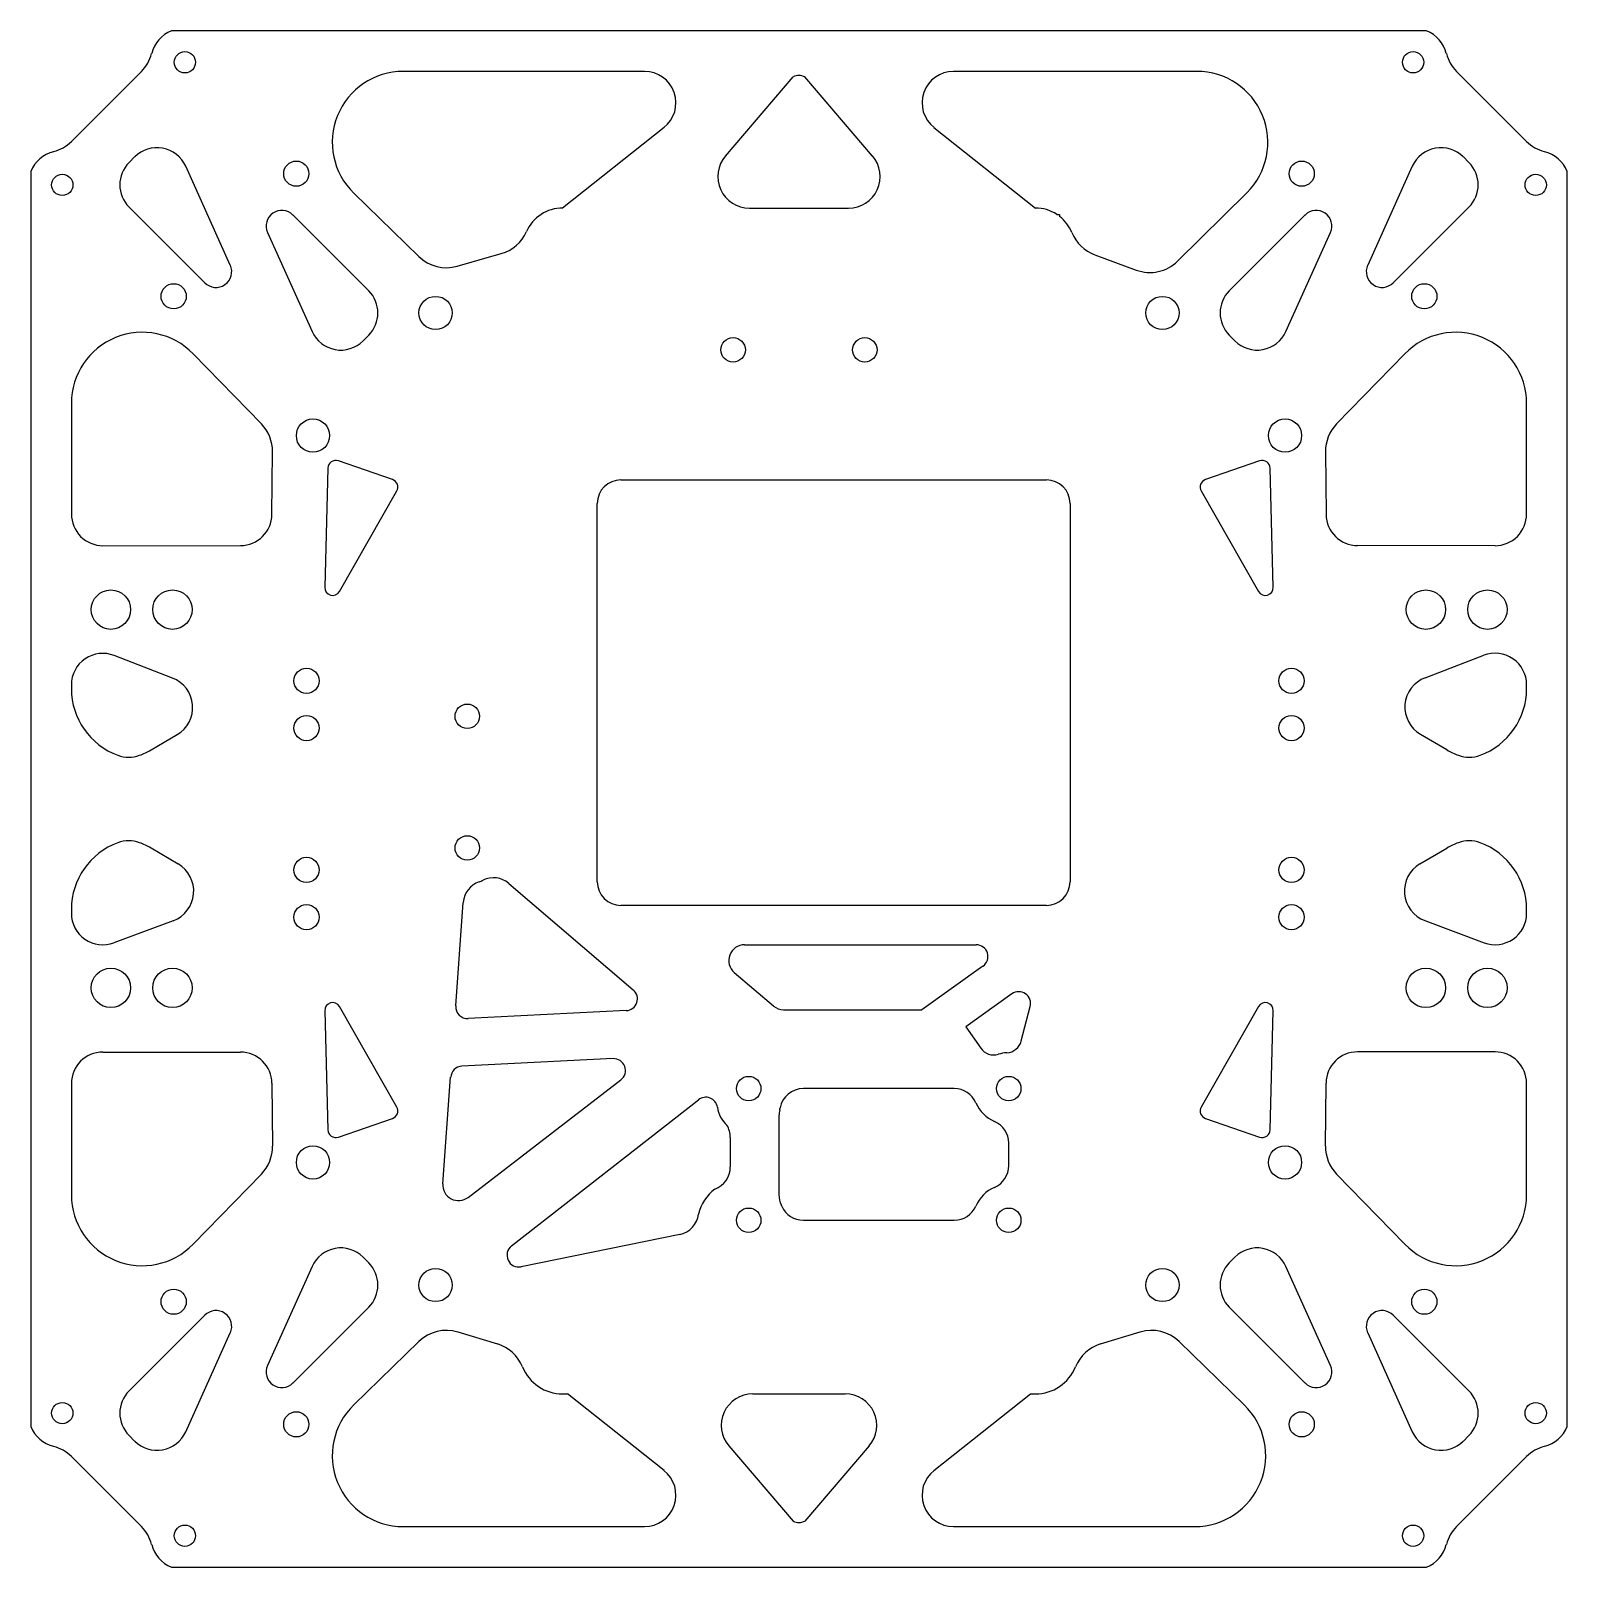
# Model space of a CAD drawing. Header units: millimetres. Extents: x -98 to 98, y -98 to 98.
import ezdxf

# ---------------------------------------------------------------- set-up
doc = ezdxf.new("R2010")
doc.units = ezdxf.units.MM

msp = doc.modelspace()

# ---------------------------------------------------------------- linework, layer by layer
at = {"color": 7, "linetype": 'Continuous', "lineweight": 25}
for p, q in [((79.65, 97.5), (-79.65, 97.5)), ((-92.34, 83.45), (-83.45, 92.34)), ((-19.62, 92.34), (-50.23, 92.34)), ((50.5, 92.34), (19.62, 92.34)), ((83.45, 92.34), (92.34, 83.45)), ((-9.34, 81.6), (-0.73, 91.64)), ((9.34, 81.6), (0.73, 91.63)), ((-17.13, 85.2), (-30, 75)), ((17.13, 85.2), (30, 75)), ((-84.31, 81.48), (-85.01, 80.77)), ((-72.17, 67.75), (-77.83, 80.3)), ((77.83, 80.3), (72.17, 67.75)), ((85.01, 80.77), (84.31, 81.48)), ((-97.5, 79.65), (-97.5, -79.65)), ((97.5, -79.65), (97.5, 79.65)), ((-56.51, 76.89), (-48.24, 68.84)), ((48.04, 68.26), (56.82, 76.93)), ((-85.01, 75.12), (-75.41, 65.51)), ((-54.61, 64.51), (-64.22, 74.12)), ((-6.3, 75), (6.3, 75)), ((32.73, 74.19), (33.07, 74.19)), ((33.07, 74.19), (33.07, 73.94)), ((64.22, 74.12), (54.61, 64.51)), ((75.41, 65.51), (85.01, 75.12)), ((-67.45, 71.88), (-61.79, 59.33)), ((61.79, 59.33), (67.45, 71.88)), ((-43.38, 67.62), (-37.79, 69.21)), ((37.54, 69.06), (42.8, 67.13)), ((-55.32, 58.14), (-54.61, 58.85)), ((54.61, 58.85), (55.32, 58.14)), ((-68.23, 47.6), (-76.89, 56.51)), ((68.23, 47.6), (76.89, 56.51)), ((-92.34, 50.23), (-92.34, 36.15)), ((92.34, 36.15), (92.34, 50.23)), ((-66.89, 36.12), (-66.81, 44.06)), ((-51.58, 40.54), (-58.46, 42.9)), ((58.46, 42.9), (51.58, 40.54)), ((66.81, 44.06), (66.89, 36.12)), ((-59.79, 41.98), (-60.19, 26.87)), ((60.19, 26.87), (59.79, 41.98)), ((-58.32, 26.35), (-51.03, 39.1)), ((-22.6, 40.5), (31.4, 40.5)), ((51.03, 39.1), (58.32, 26.35)), ((-25.6, -10.5), (-25.6, 37.5)), ((34.4, 37.5), (34.4, -10.5)), ((-88.34, 32.15), (-70.89, 32.16)), ((88.34, 32.15), (70.89, 32.16)), ((-79.51, 15.35), (-86.9, 18.21)), ((79.46, 15.39), (86.91, 18.24)), ((-92.34, 14.48), (-92.34, 14)), ((92.34, 14), (92.34, 14.5)), ((-82.23, 6.23), (-78.93, 8.17)), ((82.23, 6.23), (78.86, 8.2)), ((-78.79, -8.25), (-82.23, -6.23)), ((78.81, -8.24), (82.23, -6.23)), ((-36.83, -10.71), (-21.03, -24.22)), ((-43.55, -26.27), (-42.6, -13.12)), ((31.4, -13.5), (-22.6, -13.5)), ((-92.34, -14), (-92.34, -14.51)), ((-79.41, -15.45), (-86.94, -18.26)), ((79.43, -15.44), (86.94, -18.24)), ((92.34, -14.49), (92.34, -14)), ((-6.91, -18.5), (22.48, -18.5)), ((23.35, -21.22), (15.58, -26.75)), ((-8.21, -22.02), (-3.25, -26.27)), ((27.03, -24.74), (21.19, -28.9)), ((-60.19, -26.87), (-59.79, -41.98)), ((-51.03, -39.1), (-58.32, -26.35)), ((-21.93, -26.86), (-41.98, -27.87)), ((-1.95, -26.75), (15.58, -26.75)), ((28.2, -30.71), (29.35, -26.34)), ((58.32, -26.35), (51.03, -39.1)), ((59.79, -41.98), (60.19, -26.87)), ((21.19, -28.9), (23.07, -31.62)), ((-88.34, -32.12), (-70.89, -32.12)), ((-23.59, -32.95), (-42.79, -33.92)), ((88.34, -32.09), (70.89, -32.09)), ((-92.34, -36.12), (-92.34, -50.23)), ((-66.89, -36.08), (-66.81, -44.06)), ((-45.19, -48.83), (-44.21, -35.31)), ((-41.98, -50.56), (-22.6, -35.64)), ((19.7, -36.75), (0.55, -36.75)), ((66.81, -44.06), (66.89, -36.06)), ((92.34, -50.23), (92.34, -36.09)), ((-36.49, -56.71), (-12.76, -38.17)), ((-58.46, -42.9), (-51.58, -40.54)), ((-2.54, -40.19), (-2.54, -50.25)), ((51.58, -40.54), (58.46, -42.9)), ((-8.72, -42.95), (-8.72, -46.69)), ((26.62, -46.53), (26.62, -43.67)), ((-68.23, -47.6), (-76.89, -56.51)), ((68.23, -47.6), (76.89, -56.51)), ((0.55, -53.46), (19.7, -53.46)), ((-15.14, -55.26), (-35.26, -59.36)), ((-54.61, -58.85), (-55.32, -58.14)), ((55.32, -58.14), (54.61, -58.85)), ((-61.79, -59.33), (-67.45, -71.88)), ((67.45, -71.88), (61.79, -59.33)), ((-75.41, -65.51), (-85.01, -75.12)), ((-64.22, -74.12), (-54.61, -64.51)), ((54.61, -64.51), (64.22, -74.12)), ((85.01, -75.12), (75.41, -65.51)), ((-77.83, -80.3), (-72.17, -67.75)), ((-43.3, -67.64), (-38.28, -69.16)), ((38.28, -69.16), (43.3, -67.64)), ((72.17, -67.75), (77.83, -80.3)), ((-56.51, -76.89), (-48.24, -68.84)), ((48.24, -68.84), (56.51, -76.89)), ((-30, -75.5), (-29.37, -75.5)), ((-17.13, -85.2), (-29.37, -75.5)), ((-5.87, -75.5), (5.87, -75.5)), ((17.13, -85.2), (29.37, -75.5)), ((29.37, -75.5), (30, -75.5)), ((-85.01, -80.77), (-84.31, -81.48)), ((84.31, -81.48), (85.01, -80.77)), ((-92.34, -83.45), (-83.45, -92.34)), ((-8.91, -82.1), (-0.73, -91.64)), ((8.91, -82.1), (0.73, -91.63)), ((83.45, -92.34), (92.34, -83.45)), ((-50.23, -92.34), (-19.62, -92.34)), ((19.62, -92.34), (50.23, -92.34)), ((-79.65, -97.5), (79.65, -97.5))]:
    msp.add_line(p, q, dxfattribs=at)
for centre, radius in [((-77.94, 93.5), 1.35), ((77.94, 93.5), 1.35), ((-63.8, 79.36), 1.6), ((63.8, 79.36), 1.6), ((-93.5, 77.94), 1.35), ((93.5, 77.94), 1.35), ((-79.36, 63.8), 1.6), ((79.36, 63.8), 1.6), ((-46.12, 61.68), 2.11), ((46.12, 61.68), 2.11), ((-8.36, 57), 1.55), ((8.35, 57), 1.55), ((-61.68, 46.12), 2.11), ((61.68, 46.12), 2.11), ((-87.32, 24.03), 2.5), ((-79.52, 24.03), 2.5), ((79.56, 24.03), 2.5), ((87.36, 24.03), 2.5), ((-62.5, 15), 1.6), ((62.5, 15), 1.6), ((-42.1, 10.5), 1.55), ((-62.5, 9), 1.6), ((62.5, 9), 1.6), ((-42.1, -6.21), 1.55), ((-62.5, -9), 1.6), ((62.5, -9), 1.6), ((-62.5, -15), 1.6), ((62.5, -15), 1.6), ((-87.32, -23.97), 2.5), ((-79.52, -23.97), 2.5), ((79.56, -23.97), 2.5), ((87.36, -23.97), 2.5), ((-6.38, -36.75), 1.55), ((26.62, -36.75), 1.55), ((-61.68, -46.12), 2.11), ((61.68, -46.12), 2.11), ((-6.38, -53.46), 1.55), ((26.62, -53.46), 1.55), ((-46.12, -61.68), 2.11), ((46.12, -61.68), 2.11), ((-79.36, -63.8), 1.6), ((79.36, -63.8), 1.6), ((-93.5, -77.94), 1.35), ((-63.8, -79.36), 1.6), ((63.8, -79.36), 1.6), ((93.5, -77.94), 1.35), ((-77.94, -93.5), 1.35), ((77.94, -93.5), 1.35)]:
    msp.add_circle(centre, radius, dxfattribs=at)
for centre, radius, start, end in [((-77.94, 93.5), 4.35, 113.141, 165.2615), ((77.94, 93.5), 4.35, 14.7385, 66.859), ((-86.99, 95.88), 5, 315, 345.2615), ((86.99, 95.88), 5, 194.7385, 225), ((-50.23, 83.34), 9, 90, 225.8037), ((-19.62, 88.34), 4, 308.4088, 90), ((0, 90.17), 1.64, 63.3504, 116.3143), ((19.62, 88.34), 4, 90, 231.5912), ((50.5, 83.34), 9, 314.6421, 90), ((-93.5, 77.94), 4.35, 104.7385, 156.859), ((-95.88, 86.99), 5, 284.7385, 315), ((-81.48, 78.65), 4, 24.2744, 135), ((81.48, 78.65), 4, 45, 155.7256), ((95.88, 86.99), 5, 225, 255.2615), ((93.5, 77.94), 4.35, 23.141, 75.2615), ((-82.19, 77.94), 4, 135, 225), ((-6.3, 79), 4, 139.3852, 270), ((6.3, 79), 4, 270, 40.6148), ((82.19, 77.94), 4, 315, 45), ((-65.63, 72.7), 2, 45, 204.2744), ((-30, 70), 5, 90, 156.3165), ((30, 70), 5, 56.8418, 90), ((65.63, 72.7), 2, 335.7256, 135), ((30, 70), 5, 22.0684, 52.0795), ((-39.16, 74.02), 5, 285.856, 336.3165), ((39.27, 73.76), 5, 202.0684, 249.7905), ((-44.75, 72.43), 5, 225.8037, 285.856), ((44.53, 71.82), 5, 249.7905, 314.6421), ((-73.99, 66.92), 2, 225, 24.2744), ((73.99, 66.92), 2, 155.7256, 315), ((-57.44, 61.68), 4, 315, 45), ((57.44, 61.68), 4, 135, 225), ((-83.34, 50.23), 9, 44.1963, 180), ((-58.15, 60.97), 4, 204.2744, 315), ((58.15, 60.97), 4, 225, 335.7256), ((83.34, 50.23), 9, 0, 135.8037), ((-71.81, 44.11), 5, 359.4297, 44.1963), ((71.81, 44.11), 5, 135.8037, 180.5703), ((-58.79, 41.96), 1, 71.0317, 178.4912), ((58.79, 41.96), 1, 1.5088, 108.9683), ((-51.9, 39.59), 1, 330.2551, 71.0317), ((-22.6, 37.5), 3, 90, 180), ((31.4, 37.5), 3, 0, 90), ((51.9, 39.59), 1, 108.9683, 209.7449), ((-88.34, 36.15), 4, 180, 270.0278), ((-70.89, 36.16), 4, 270.0278, 359.4297), ((70.89, 36.16), 4, 180.5703, 269.9722), ((88.34, 36.15), 4, 269.9722, 0), ((-59.19, 26.84), 1, 178.4912, 330.2551), ((59.19, 26.84), 1, 209.7449, 1.5088), ((-88.34, 14.48), 4, 68.8563, 180), ((88.34, 14.5), 4, 0, 110.9066), ((-83.34, 14), 9, 180, 249.8758), ((-80.95, 11.62), 4, 300.3445, 68.8563), ((80.89, 11.66), 4, 110.9066, 239.6555), ((83.34, 14), 9, 290.1242, 0), ((-86.78, 14), 9, 290.1242, 300.3445), ((86.78, 14), 9, 239.6555, 249.8758), ((-85.06, 9.31), 4, 249.8758, 290.1242), ((85.06, 9.31), 4, 249.8758, 290.1242), ((-83.34, -14), 9, 110.1242, 180), ((-85.06, -9.31), 4, 69.8758, 110.1242), ((-86.78, -14), 9, 59.6555, 69.8758), ((86.78, -14), 9, 110.1242, 120.3445), ((85.06, -9.31), 4, 69.8758, 110.1242), ((83.34, -14), 9, 0, 69.8758), ((-80.81, -11.7), 4, 290.4431, 59.6555), ((80.83, -11.69), 4, 120.3445, 249.5569), ((-39.61, -13.34), 3, 109.2637, 175.851), ((-42.1, -6.21), 4.55, 289.2637, 296.0642), ((-38.78, -12.99), 3, 49.4768, 116.0642), ((-22.6, -10.5), 3, 180, 270), ((31.4, -10.5), 3, 270, 0), ((-88.34, -14.51), 4, 180, 290.4431), ((88.34, -14.49), 4, 249.5569, 0), ((-6.91, -20.5), 2, 90, 229.4768), ((22.48, -20), 1.5, 305.4339, 90), ((-22, -25.36), 1.5, 272.8955, 49.4768), ((27.9, -25.96), 1.5, 345.3312, 125.4339), ((-59.19, -26.84), 1, 29.7449, 181.5088), ((-42.06, -26.37), 1.5, 175.851, 272.8955), ((-1.95, -24.75), 2, 229.4768, 270), ((59.19, -26.84), 1, 358.4912, 150.2551), ((26.27, -30.21), 2, 273.11, 345.3312), ((-88.34, -36.12), 4, 90, 180), ((-70.89, -36.12), 4, 0.5703, 90), ((-23.52, -34.45), 1.5, 307.5999, 92.8955), ((24.72, -30.48), 2, 214.7157, 286.9369), ((26.62, -36.75), 4.55, 93.11, 106.9369), ((70.89, -36.09), 4, 90.0278, 179.4297), ((88.34, -36.09), 4, 0, 90.0278), ((-42.71, -35.42), 1.5, 92.8955, 175.851), ((0.55, -39.75), 3, 90, 169.6069), ((19.7, -39.75), 3, 23.4127, 90), ((-11.83, -39.35), 1.5, 9.1224, 127.9948), ((26.62, -36.75), 4.55, 203.4127, 246.5873), ((-51.9, -39.59), 1, 288.9683, 29.7449), ((-6.37, -38.48), 4.04, 189.1224, 226.557), ((0.46, -40.19), 3, 165.8805, 180), ((-6.37, -38.48), 4.04, 345.8805, 349.6069), ((23.62, -43.67), 3, 0, 66.5873), ((51.9, -39.59), 1, 150.2551, 251.0317), ((-58.79, -41.96), 1, 181.5088, 288.9683), ((-11.72, -42.95), 3, 0, 30.9973), ((58.79, -41.96), 1, 251.0317, 358.4912), ((-71.81, -44.11), 5, 315.8037, 0.5703), ((71.81, -44.11), 5, 179.4297, 224.1963), ((-11.72, -46.69), 3, 290.4279, 0), ((23.62, -46.53), 3, 293.4127, 0), ((-83.34, -50.23), 9, 180, 315.8037), ((-43.2, -48.97), 2, 175.851, 307.5999), ((-7.3, -54), 5.62, 126.8385, 166.3275), ((0.46, -50.25), 3, 180, 205.8057), ((26.62, -53.46), 4.55, 113.4127, 156.5873), ((83.34, -50.23), 9, 224.1963, 0), ((-7.3, -54), 5.62, 24.2797, 25.8057), ((0.55, -50.46), 3, 204.2797, 270), ((19.7, -50.46), 3, 270, 336.5873), ((-15.74, -52.32), 3, 281.506, 353.3305), ((-58.15, -60.97), 4, 45, 155.7256), ((-35.56, -57.89), 1.5, 127.9948, 281.506), ((58.15, -60.97), 4, 24.2744, 135), ((-57.44, -61.68), 4, 315, 45), ((57.44, -61.68), 4, 135, 225), ((-73.99, -66.92), 2, 335.7256, 135), ((73.99, -66.92), 2, 45, 204.2744), ((-44.75, -72.43), 5, 73.1887, 134.1963), ((44.75, -72.43), 5, 45.8037, 106.8113), ((-39.73, -73.94), 5, 22.0684, 73.1887), ((39.73, -73.94), 5, 106.8113, 157.9316), ((-65.63, -72.7), 2, 155.7256, 315), ((-30, -70), 5.5, 202.0684, 270), ((30, -70), 5.5, 270, 337.9316), ((65.63, -72.7), 2, 225, 24.2744), ((-82.19, -77.94), 4, 135, 225), ((-5.87, -79.5), 4, 90, 220.6148), ((5.87, -79.5), 4, 319.3852, 90), ((82.19, -77.94), 4, 315, 45), ((-50.23, -83.34), 9, 134.1963, 270), ((50.23, -83.34), 9, 270, 45.8037), ((-93.5, -77.94), 4.35, 203.141, 255.2615), ((93.5, -77.94), 4.35, 284.7385, 336.859), ((-81.48, -78.65), 4, 225, 335.7256), ((81.48, -78.65), 4, 204.2744, 315), ((-95.88, -86.99), 5, 45, 75.2615), ((95.88, -86.99), 5, 104.7385, 135), ((-19.62, -88.34), 4, 270, 51.5912), ((19.62, -88.34), 4, 128.4088, 270), ((0, -90.17), 1.64, 243.6857, 296.6496), ((-86.99, -95.88), 5, 14.7385, 45), ((86.99, -95.88), 5, 135, 165.2615), ((-77.94, -93.5), 4.35, 194.7385, 246.859), ((77.94, -93.5), 4.35, 293.141, 345.2615)]:
    msp.add_arc(centre, radius, start, end, dxfattribs=at)

doc.saveas('drawing.dxf')
